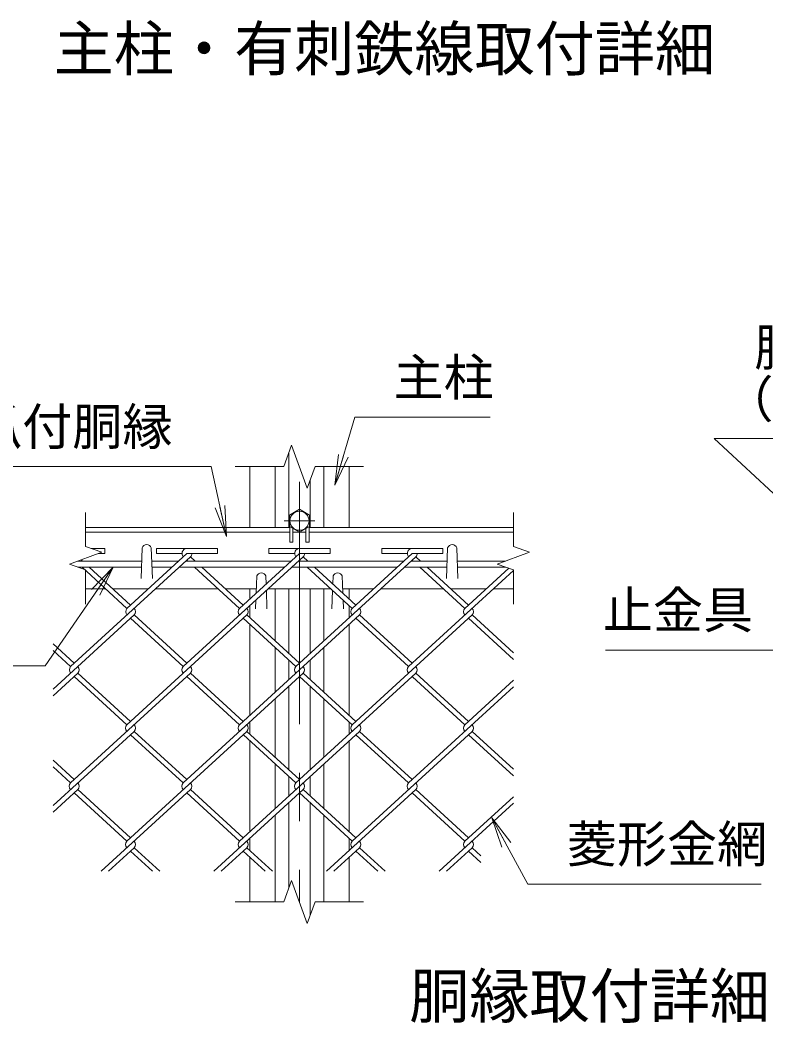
# Model space of a CAD drawing. Units: millimetres, scale not verified. Extents: x -4200 to 4200, y -2970 to 2970.
# Drawn here: x 1585 to 2561, y -30 to 1283 of the extents above; entities that cross this region are included whole.
import ezdxf
from ezdxf.enums import TextEntityAlignment as Align

# ---------------------------------------------------------------- set-up
doc = ezdxf.new("R2010")
doc.units = ezdxf.units.MM
doc.header["$LTSCALE"] = 10
doc.linetypes.add('USER1', pattern=[50.8, 31.75, -6.35, 6.35, -6.35])
for name, color, linetype, lineweight in [('0-0_D-STR1', 1, 'Continuous', 18), ('0-1_D-BMK', 2, 'USER1', 13), ('0-2_D-STR-DIM', 7, 'Continuous', 13), ('0-3_D-STR3', 3, 'Continuous', 13), ('0-7_D-STR-TXT', 7, 'Continuous', 13), ('0-8_0', 7, 'Continuous', 18), ('0-A_D-STR2', 7, 'Continuous', 13)]:
    doc.layers.add(name, color=color, linetype=linetype, lineweight=lineweight)
doc.layers.add('0-9_D-TTL-TXT', color=7, linetype='Continuous')
doc.styles.add('ＭＳ ゴシック', font='')
doc.styles.get('ＭＳ ゴシック').set_extended_font_data('MS Gothic')

# ---------------------------------------------------------------- blocks, each defined once
blk = doc.blocks.new('_Open')
at = {"layer": '0-8_0'}
blk.add_line((-10, 1.667), (0, 0), dxfattribs=at)
blk.add_lwpolyline([(-10, -1.667), (0, 0), (-10, 0)], dxfattribs=at)

msp = doc.modelspace()

# ---------------------------------------------------------------- linework, layer by layer
at = {"layer": '0-0_D-STR1'}
for p, q in [((1936.8, 715.94), (1936.8, 618.02)), ((1885.8, 618.02), (1885.8, 698.02)), ((1918.8, 618.02), (1918.8, 698.02)), ((1982.8, 618.02), (1982.8, 698.02)), ((2015.8, 618.02), (2015.8, 698.02)), ((1964.8, 680.1), (1964.8, 618.02)), ((1670.8, 618.02), (1938.3, 618.02)), ((1963.3, 618.02), (2230.8, 618.02)), ((1670.8, 612.02), (1938.3, 612.02)), ((1942.3, 612.02), (1959.3, 612.02)), ((1963.3, 612.02), (2230.8, 612.02)), ((1744.8, 591.76), (1743.4, 551.51)), ((1756.8, 591.76), (1758.21, 551.51)), ((2144.8, 591.76), (2143.4, 551.51)), ((2156.8, 591.76), (2158.21, 551.51)), ((1894.8, 554.77), (1894.01, 532.1)), ((1906.8, 554.77), (1907.17, 544.16)), ((1994.8, 554.77), (1994.44, 544.35)), ((2006.8, 554.77), (2007.59, 532.3)), ((1670.8, 538.02), (1696.98, 538.02)), ((1706.43, 538.02), (1753.02, 538.02)), ((1762.49, 538.02), (1844.44, 538.02)), ((1853.89, 538.02), (1894.22, 538.02)), ((1885.8, 524.57), (1885.8, 538.02)), ((1907.46, 535.96), (1908.3, 511.77)), ((1909.71, 538.02), (1991.87, 538.02)), ((1918.8, 469.88), (1918.8, 538.02)), ((1936.8, 538.02), (1936.8, 453.38)), ((1964.8, 538.02), (1964.8, 453.38)), ((1982.8, 469.88), (1982.8, 538.02)), ((1994.15, 535.93), (1993.3, 511.77)), ((2047.93, 538.02), (2007.39, 538.02)), ((2015.8, 524.77), (2015.8, 538.02)), ((2139.33, 538.02), (2057.17, 538.02)), ((2195.38, 538.02), (2148.8, 538.02)), ((2230.8, 538.02), (2204.86, 538.02)), ((1885.8, 500.09), (1885.8, 516.11)), ((1893.71, 523.35), (1893.3, 511.77)), ((2007.9, 523.33), (2008.3, 511.77)), ((2015.8, 500.12), (2015.8, 516.09)), ((1885.8, 372.31), (1885.8, 491.44)), ((2015.8, 372.31), (2015.8, 491.44)), ((1918.8, 402.55), (1918.8, 461.2)), ((1982.8, 402.55), (1982.8, 461.2)), ((1936.8, 444.7), (1936.8, 419.04)), ((1964.8, 444.7), (1964.8, 419.04)), ((1936.8, 410.36), (1936.8, 300.9)), ((1964.8, 410.36), (1964.8, 300.9)), ((1918.8, 317.4), (1918.8, 393.87)), ((1982.8, 317.4), (1982.8, 393.87)), ((1885.8, 347.64), (1885.8, 363.63)), ((2015.8, 347.64), (2015.8, 363.63)), ((1885.8, 219.83), (1885.8, 338.96)), ((2015.8, 219.83), (2015.8, 338.96)), ((1918.8, 250.07), (1918.8, 308.72)), ((1982.8, 250.07), (1982.8, 308.72)), ((1936.8, 292.22), (1936.8, 266.57)), ((1964.8, 292.22), (1964.8, 266.57)), ((1936.8, 257.89), (1936.8, 145.94)), ((1964.8, 257.89), (1964.8, 110.1)), ((1918.8, 128.02), (1918.8, 241.39)), ((1982.8, 128.02), (1982.8, 241.39)), ((1885.8, 195.16), (1885.8, 211.15)), ((2015.8, 195.16), (2015.8, 211.15)), ((1885.8, 128.02), (1885.8, 186.48)), ((2015.8, 128.02), (2015.8, 186.48))]:
    msp.add_line(p, q, dxfattribs=at)
for centre in [(1750.8, 589.26), (2150.8, 589.26), (1900.8, 552.27), (2000.8, 552.27)]:
    msp.add_arc(centre, 6.5, 22.61986, 157.38014, dxfattribs=at)
at = {"layer": '0-1_D-BMK'}
for p, q in [((1950.8, 678.02), (1950.8, 128.02)), ((1970.8, 627.02), (1930.8, 627.02))]:
    msp.add_line(p, q, dxfattribs=at)
at = {"layer": '0-2_D-STR-DIM'}
for p, q in [((1930.28, 698.02), (1866.8, 698.02)), ((2034.8, 698.02), (1971.32, 698.02)), ((1670.8, 638.02), (1670.8, 593.41)), ((2230.8, 638.02), (2230.8, 593.41)), ((1691.95, 585.71), (1670.8, 593.41)), ((1649.66, 570.32), (1691.95, 585.71)), ((1670.8, 562.63), (1649.66, 570.32)), ((1670.8, 562.63), (1670.8, 518.02)), ((2230.8, 562.63), (2230.8, 518.02)), ((1930.28, 128.02), (1940.54, 156.21)), ((1940.54, 156.21), (1961.06, 99.83)), ((1930.28, 128.02), (1866.8, 128.02)), ((1961.06, 99.83), (1971.32, 128.02)), ((2034.8, 128.02), (1971.32, 128.02))]:
    msp.add_line(p, q, dxfattribs=at)
for points in [[(1930.28, 698.02), (1940.54, 726.21), (1961.06, 669.83), (1971.32, 698.02)], [(2230.8, 562.63), (2209.66, 570.32), (2251.95, 585.71), (2230.8, 593.41)]]:
    msp.add_lwpolyline(points, dxfattribs=at)
at = {"layer": '0-3_D-STR3'}
for p, q in [((1938.3, 619.22), (1938.3, 599.02)), ((1963.3, 619.22), (1963.3, 599.02)), ((1942.3, 616.91), (1942.3, 599.02)), ((1959.3, 616.91), (1959.3, 599.02)), ((1938.3, 599.02), (1942.3, 599.02)), ((1959.3, 599.02), (1963.3, 599.02)), ((1660.48, 574.26), (1744.19, 574.26)), ((1660.82, 566.26), (1743.91, 566.26)), ((1757.41, 574.26), (1792.57, 574.26)), ((1757.69, 566.26), (1783.84, 566.26)), ((1793.31, 566.26), (1931.3, 566.26)), ((1802.04, 574.26), (1940.03, 574.26)), ((1940.53, 566.26), (2078.75, 566.26)), ((1949.26, 574.26), (2087.48, 574.26)), ((2087.99, 566.26), (2143.91, 566.26)), ((2096.72, 574.26), (2144.19, 574.26)), ((2157.41, 574.26), (2220.48, 574.26)), ((2157.69, 566.26), (2220.82, 566.26))]:
    msp.add_line(p, q, dxfattribs=at)
msp.add_lwpolyline([(1963.8, 634.52), (1950.8, 642.03), (1937.8, 634.52), (1937.8, 619.51), (1950.8, 612.01), (1963.8, 619.51)], close=True, dxfattribs=at)
msp.add_circle((1950.8, 627.02), 12.5, dxfattribs=at)
at = {"layer": '0-7_D-STR-TXT'}
for points in [[(2200.39, 762.71), (2023.07, 762.71), (1997.61, 675.57)], [(2966.05, 734.91), (2493.81, 734.91), (2601.03, 635.25)], [(1526.3, 697.88), (1835.34, 697.88), (1854.84, 608.3)], [(2351.22, 457.47), (2595.04, 457.47), (2639.36, 602.62)], [(1436.83, 437.13), (1617.7, 437.13), (1705.69, 564.61)], [(2555.05, 151.11), (2249.55, 151.11), (2203.66, 236.19)]]:
    msp.add_lwpolyline(points, dxfattribs=at)
at = {"layer": '0-A_D-STR2'}
for p, q in [((1808.19, 579.89), (1651.27, 436.11)), ((1678.43, 590.63), (1696, 590.63)), ((1687.88, 584.23), (1696, 584.23)), ((1696, 584.23), (1696, 590.63)), ((1803.45, 584.23), (1724.99, 512.33)), ((1763.45, 584.23), (1763.45, 590.63)), ((1763.45, 590.63), (1843.45, 590.63)), ((1763.45, 584.23), (1797.03, 584.23)), ((1955.53, 580), (1798.61, 436.21)), ((1803.45, 584.23), (1843.45, 584.23)), ((1814.34, 574.26), (1808.19, 579.89)), ((1843.45, 584.23), (1843.45, 590.63)), ((1950.91, 584.23), (1872.44, 512.33)), ((1910.91, 584.23), (1910.91, 590.63)), ((1910.91, 590.63), (1990.91, 590.63)), ((1910.91, 584.23), (1944.48, 584.23)), ((2102.98, 580), (1946.07, 436.21)), ((1950.91, 584.23), (1990.91, 584.23)), ((1961.79, 574.26), (1955.53, 580)), ((1990.91, 584.23), (1990.91, 590.63)), ((2098.47, 584.33), (2019.9, 512.33)), ((2058.47, 584.33), (2058.47, 590.73)), ((2058.47, 590.73), (2138.47, 590.73)), ((2058.47, 584.33), (2092.05, 584.33)), ((2098.47, 584.33), (2138.47, 584.33)), ((2109.25, 574.26), (2102.98, 580)), ((2138.47, 584.33), (2138.47, 590.73)), ((1666.88, 574.26), (1665.06, 575.93)), ((1724.99, 512.33), (1666.14, 566.26)), ((1729.73, 516.67), (1675.61, 566.26)), ((1804.86, 574.26), (1803.45, 575.55)), ((1872.44, 512.33), (1813.59, 566.26)), ((1877.18, 516.67), (1823.07, 566.26)), ((1952.32, 574.26), (1950.79, 575.66)), ((2019.9, 512.33), (1961.05, 566.26)), ((2024.64, 516.67), (1970.52, 566.26)), ((2099.77, 574.26), (2098.25, 575.66)), ((2167.36, 512.33), (2108.5, 566.26)), ((2172.09, 516.67), (2117.98, 566.26)), ((2224.67, 564.86), (2167.36, 512.33)), ((2230.8, 561.79), (2093.63, 436.09)), ((1734.36, 503.77), (1628.3, 406.59)), ((1881.8, 503.76), (1724.88, 359.97)), ((1798.61, 436.21), (1729.62, 499.43)), ((1803.35, 440.55), (1734.36, 503.77)), ((2029.25, 503.76), (1872.34, 359.97)), ((1946.07, 436.21), (1877.07, 499.43)), ((1950.8, 440.55), (1881.81, 503.77)), ((2176.71, 503.76), (2019.79, 359.97)), ((2093.63, 436.09), (2024.52, 499.42)), ((2098.36, 440.43), (2029.25, 503.76)), ((2230.8, 445.52), (2171.97, 499.42)), ((2230.8, 454.2), (2176.71, 503.76)), ((1655.89, 440.55), (1628.3, 465.83)), ((1651.15, 436.21), (1628.3, 457.15)), ((1660.63, 427.53), (1628.3, 397.91)), ((1808.08, 427.53), (1651.15, 283.73)), ((1724.88, 359.97), (1655.89, 423.19)), ((1729.62, 364.31), (1660.63, 427.53)), ((1955.54, 427.53), (1798.61, 283.73)), ((1872.34, 359.97), (1803.35, 423.19)), ((1877.07, 364.31), (1808.08, 427.53)), ((2102.98, 427.52), (1946.07, 283.73)), ((2019.79, 359.97), (1950.8, 423.19)), ((2024.53, 364.31), (1955.54, 427.53)), ((2167.24, 359.96), (2098.66, 422.8)), ((2171.97, 364.3), (2102.98, 427.52)), ((2230.8, 409.53), (2093.52, 283.73)), ((2230.8, 418.21), (2167.24, 359.96)), ((1734.36, 351.29), (1628.3, 254.11)), ((1881.81, 351.29), (1724.88, 207.49)), ((1798.61, 283.74), (1729.62, 346.95)), ((1803.35, 288.07), (1734.36, 351.29)), ((2029.27, 351.29), (1872.34, 207.49)), ((1946.07, 283.73), (1877.49, 346.58)), ((1950.8, 288.07), (1881.81, 351.29)), ((2176.71, 351.28), (2019.79, 207.49)), ((2093.52, 283.73), (2024.53, 346.95)), ((2098.26, 288.07), (2029.27, 351.29)), ((2230.8, 293.04), (2171.97, 346.94)), ((2230.8, 301.72), (2176.71, 351.28)), ((1655.89, 288.07), (1628.3, 313.36)), ((1651.15, 283.73), (1628.3, 304.67)), ((1660.63, 275.05), (1628.3, 245.43)), ((1724.88, 207.49), (1655.89, 270.71)), ((1729.62, 211.84), (1660.63, 275.05)), ((1808.08, 275.05), (1691.27, 168.02)), ((1872.34, 207.49), (1803.35, 270.71)), ((1877.07, 211.84), (1808.08, 275.05)), ((1955.54, 275.05), (1838.73, 168.02)), ((2019.79, 207.49), (1950.8, 270.71)), ((2024.53, 211.84), (1955.54, 275.05)), ((2102.99, 275.05), (1986.19, 168.02)), ((2167.25, 207.49), (2098.26, 270.71)), ((2171.99, 211.84), (2102.99, 275.05)), ((2230.8, 265.73), (2167.25, 207.49)), ((2230.8, 257.05), (2133.64, 168.02)), ((1734.36, 198.81), (1700.75, 168.02)), ((1767.96, 168.02), (1734.36, 198.81)), ((1881.81, 198.81), (1848.2, 168.02)), ((1915.42, 168.02), (1881.81, 198.81)), ((2029.27, 198.81), (1995.66, 168.02)), ((2062.87, 168.02), (2029.27, 198.81)), ((2176.72, 198.81), (2143.11, 168.02)), ((2188.3, 188.2), (2176.72, 198.81)), ((1758.49, 168.02), (1729.62, 194.47)), ((1905.95, 168.02), (1877.07, 194.47)), ((2053.4, 168.02), (2024.53, 194.47)), ((2188.3, 179.52), (2171.99, 194.47))]:
    msp.add_line(p, q, dxfattribs=at)
for centre, start, end in [((1803.45, 584.23), 95, 222.5), ((1803.45, 584.23), 317.5, 0), ((1950.91, 584.23), 85, 222.5), ((1950.91, 584.23), 317.5, 0), ((2098.47, 584.33), 85, 222.5), ((2098.36, 584.23), 317.5, 0.89905), ((1729.73, 507.99), 137.5, 222.5), ((1729.73, 507.99), 317.5, 42.5), ((1877.18, 507.99), 137.5, 222.5), ((1877.18, 507.99), 317.5, 42.5), ((2024.64, 507.99), 137.5, 222.5), ((2024.64, 507.99), 317.5, 42.5), ((2172.09, 507.99), 137.5, 222.5), ((2172.09, 507.99), 317.5, 42.5), ((1656, 431.75), 137.5, 222.5), ((1656, 431.75), 317.5, 42.5), ((1803.45, 431.75), 137.5, 222.5), ((1803.45, 431.75), 317.5, 42.5), ((1950.91, 431.75), 137.5, 222.5), ((1950.91, 431.75), 317.5, 42.5), ((2098.36, 431.75), 137.5, 222.5), ((2098.36, 431.75), 317.5, 42.5), ((1729.62, 355.63), 137.5, 222.5), ((1729.62, 355.63), 317.5, 42.5), ((1877.07, 355.63), 137.5, 222.5), ((1877.07, 355.63), 317.5, 42.5), ((2024.64, 355.51), 137.5, 222.5), ((2024.64, 355.51), 317.5, 42.5), ((2172.09, 355.51), 137.5, 222.5), ((2172.09, 355.51), 317.5, 42.5), ((1655.88, 279.38), 137.5, 222.5), ((1655.88, 279.38), 317.5, 42.5), ((1803.33, 279.38), 137.5, 222.5), ((1803.33, 279.38), 317.5, 42.5), ((1950.79, 279.38), 137.5, 222.5), ((1950.79, 279.38), 317.5, 42.5), ((2098.25, 279.38), 137.5, 222.5), ((2098.25, 279.38), 317.5, 42.5), ((1729.62, 203.15), 137.5, 222.5), ((1729.62, 203.15), 317.5, 42.5), ((1877.07, 203.15), 137.5, 222.5), ((1877.07, 203.15), 317.5, 42.5), ((2024.64, 203.04), 137.5, 222.5), ((2024.64, 203.04), 317.5, 42.5), ((2172.09, 203.04), 137.5, 222.5), ((2172.09, 203.04), 317.5, 42.5)]:
    msp.add_arc(centre, 6.42, start, end, dxfattribs=at)

# ---------------------------------------------------------------- block references
at = {"layer": '0-7_D-STR-TXT', "xscale": 4, "yscale": 4}
for p, rotation in [((1997.05, 673.66), 253.7123), ((1855.26, 606.35), 282.27872), ((1706.83, 566.26), 55.3852), ((2202.72, 237.95), 118.34149)]:
    msp.add_blockref('_Open', p, dxfattribs=dict(at, rotation=rotation))

# ---------------------------------------------------------------- texts
at = {"layer": '0-7_D-STR-TXT', "style": 'ＭＳ ゴシック'}
for s, p in [('胴縁B.N M8x90', (2546.25, 815.63)), ('主柱', (2073.99, 776.44)), ('（袋ナット）', (2505.64, 747.75)), ('爪付胴縁', (1522.24, 711.87)), ('止金具', (2347.92, 471.71)), ('菱形金網', (2300.73, 165.34))]:
    msp.add_text(s, height=48.09, dxfattribs=at).set_placement(p, align=Align.BOTTOM_LEFT)
at = {"layer": '0-9_D-TTL-TXT', "style": 'ＭＳ ゴシック'}
for s, p in [('主柱・有刺鉄線取付詳細', (1629.11, 1199.03)), ('胴縁取付詳細', (2094.55, -41.35))]:
    msp.add_text(s, height=57.7, dxfattribs=at).set_placement(p, align=Align.BOTTOM_LEFT)

doc.saveas('drawing.dxf')
